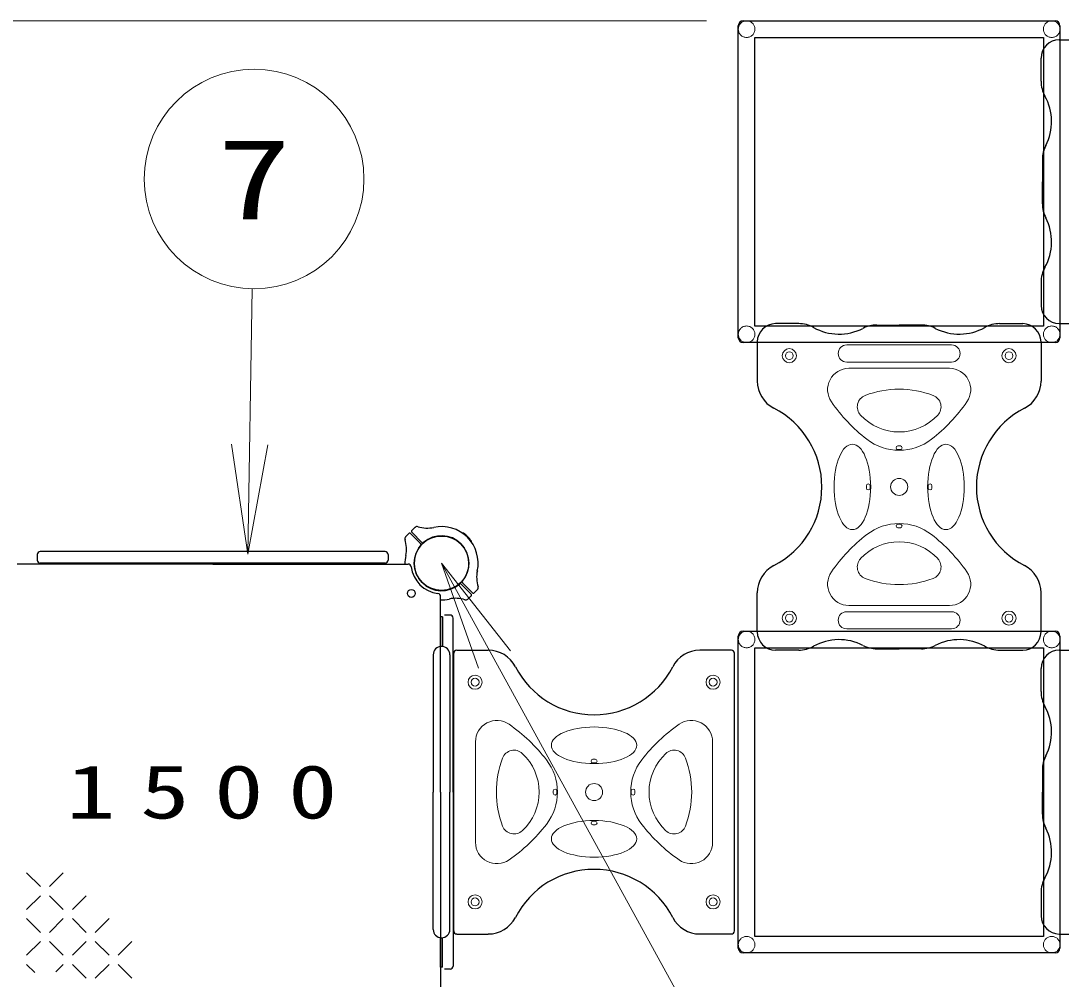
# Model space of a CAD drawing. Units: millimetres on the paper. Extents: x -385 to 0, y -594 to 267.
# Drawn here: x -262.05 to -233.64, y 135.54 to 161.71 of the extents above; entities that cross this region are included whole.
import ezdxf
from ezdxf.enums import TextEntityAlignment as Align

# ---------------------------------------------------------------- set-up
doc = ezdxf.new("R2010")
doc.units = ezdxf.units.MM
doc.linetypes.add('USER1', pattern=[4.5, 2.5, -2])
doc.layers.add('1_60', color=7, linetype='Continuous', lineweight=25)
doc.styles.add('ＭＳ ゴシック', font='')
doc.styles.get('ＭＳ ゴシック').set_extended_font_data('MS Gothic')

# ---------------------------------------------------------------- blocks, each defined once
blk = doc.blocks.new('open_arrow')
at = {"color": 0, "linetype": 'Continuous', "lineweight": -2}
blk.add_lwpolyline([(7.5, 1.25), (0, 0), (7.5, -1.25)], dxfattribs=at)

msp = doc.modelspace()

# ---------------------------------------------------------------- linework, layer by layer
at = {"layer": '1_60', "lineweight": 13}
for p, q in [((-243.321, 161.708), (-366.878, 161.708)), ((-243.321, 161.708), (-366.878, 161.708)), ((-255.849, 147.143), (-255.73, 154.389)), ((-250.561, 146.898), (-240.283, 128.184)), ((-261.518, 138.067), (-261.893, 138.442)), ((-260.893, 138.442), (-261.268, 138.067)), ((-261.518, 137.817), (-261.893, 137.442)), ((-260.893, 137.442), (-261.268, 137.817)), ((-260.268, 137.817), (-260.643, 137.442)), ((-261.518, 136.817), (-261.893, 137.192)), ((-260.893, 137.192), (-261.268, 136.817)), ((-260.268, 136.817), (-260.643, 137.192)), ((-259.643, 137.192), (-260.018, 136.817)), ((-261.518, 136.567), (-261.893, 136.192)), ((-260.893, 136.192), (-261.268, 136.567)), ((-260.268, 136.567), (-260.643, 136.192)), ((-259.643, 136.192), (-260.018, 136.567)), ((-259.018, 136.567), (-259.393, 136.192)), ((-261.67, 135.719), (-261.893, 135.942)), ((-260.893, 135.942), (-261.092, 135.742)), ((-260.268, 135.567), (-260.643, 135.942)), ((-259.643, 135.942), (-260.018, 135.567)), ((-259.018, 135.567), (-259.393, 135.942))]:
    msp.add_line(p, q, dxfattribs=at)
at = {"layer": '1_60', "color": 2}
for p, q in [((-242.321, 161.709), (-233.801, 161.709)), ((-242.454, 153.055), (-242.454, 161.576)), ((-233.668, 161.576), (-233.668, 153.055)), ((-242.001, 161.256), (-234.121, 161.256)), ((-242.001, 153.375), (-242.001, 161.256)), ((-234.121, 161.256), (-234.121, 153.375)), ((-234.121, 153.375), (-242.001, 153.375)), ((-233.801, 152.922), (-242.321, 152.922)), ((-251.372, 147.794), (-251.277, 147.884)), ((-251.457, 147.71), (-251.546, 147.614)), ((-251.131, 147.433), (-251.409, 147.711)), ((-251.096, 147.468), (-251.373, 147.746)), ((-249.991, 146.364), (-249.713, 146.086)), ((-250.026, 146.328), (-249.749, 146.051)), ((-249.665, 146.087), (-249.583, 146.176)), ((-249.749, 146.003), (-249.838, 145.92)), ((-242.321, 145.042), (-233.801, 145.042)), ((-242.454, 136.388), (-242.454, 144.909)), ((-233.668, 144.909), (-233.668, 136.388)), ((-242.001, 144.589), (-234.121, 144.589)), ((-242.001, 136.708), (-242.001, 144.589)), ((-234.121, 144.589), (-234.121, 136.708)), ((-234.121, 136.708), (-242.001, 136.708)), ((-233.801, 136.255), (-242.321, 136.255))]:
    msp.add_line(p, q, dxfattribs=at)
at = {"layer": '1_60', "color": 1}
for p, q in [((-233.686, 161.191), (-232.618, 161.191)), ((-234.186, 160.06), (-234.186, 160.691)), ((-234.149, 157.923), (-234.149, 157.316)), ((-234.149, 156.709), (-234.149, 157.316)), ((-234.186, 154.571), (-234.186, 153.94)), ((-240.805, 153.44), (-241.436, 153.44)), ((-238.668, 153.403), (-238.061, 153.403)), ((-237.454, 153.403), (-238.061, 153.403)), ((-235.317, 153.44), (-234.686, 153.44)), ((-233.686, 153.44), (-232.618, 153.44)), ((-241.936, 152.94), (-241.936, 151.872)), ((-234.186, 152.94), (-234.186, 151.872)), ((-241.936, 145.024), (-241.936, 146.092)), ((-234.186, 145.024), (-234.186, 146.092)), ((-240.805, 144.524), (-241.436, 144.524)), ((-238.668, 144.561), (-238.061, 144.561)), ((-237.454, 144.561), (-238.061, 144.561)), ((-235.317, 144.524), (-234.686, 144.524)), ((-233.686, 144.524), (-232.618, 144.524)), ((-234.186, 143.393), (-234.186, 144.024)), ((-234.149, 141.256), (-234.149, 140.649)), ((-234.149, 140.042), (-234.149, 140.649)), ((-234.186, 137.904), (-234.186, 137.273)), ((-233.686, 136.773), (-232.618, 136.773))]:
    msp.add_line(p, q, dxfattribs=at)
at = {"layer": '1_60', "color": 1, "lineweight": 13}
for p, q in [((-236.628, 152.857), (-239.494, 152.857)), ((-236.628, 152.39), (-239.494, 152.39)), ((-236.628, 145.574), (-239.494, 145.574)), ((-236.628, 145.107), (-239.494, 145.107))]:
    msp.add_line(p, q, dxfattribs=at)
at = {"layer": '1_60', "color": 2, "lineweight": 13}
for p, q in [((-239.433, 152.221), (-236.689, 152.221)), ((-238.028, 150.099), (-238.094, 150.099)), ((-238.094, 149.999), (-238.028, 149.999)), ((-238.955, 148.949), (-238.955, 149.015)), ((-238.855, 149.015), (-238.855, 148.949)), ((-237.266, 149.015), (-237.266, 148.949)), ((-237.166, 148.949), (-237.166, 149.015)), ((-238.028, 147.965), (-238.094, 147.965)), ((-238.094, 147.865), (-238.028, 147.865)), ((-239.433, 145.743), (-236.689, 145.743)), ((-249.633, 142.021), (-249.633, 139.276)), ((-243.156, 142.021), (-243.156, 139.276)), ((-246.428, 141.543), (-246.361, 141.543)), ((-246.361, 141.443), (-246.428, 141.443)), ((-247.511, 140.615), (-247.511, 140.682)), ((-247.411, 140.682), (-247.411, 140.615)), ((-245.378, 140.615), (-245.378, 140.682)), ((-245.278, 140.682), (-245.278, 140.615)), ((-246.428, 139.854), (-246.361, 139.854)), ((-246.361, 139.754), (-246.428, 139.754))]:
    msp.add_line(p, q, dxfattribs=at)
at = {"layer": '1_60'}
for p, q in [((-249.982, 147.714), (-249.98, 147.715)), ((-252.103, 147.215), (-261.52, 147.215)), ((-249.746, 147.478), (-249.744, 147.48)), ((-261.603, 147.132), (-261.603, 146.982)), ((-252.02, 147.132), (-252.02, 146.982)), ((-252.103, 146.898), (-261.52, 146.898)), ((-250.588, 145.432), (-250.588, 144.624)), ((-250.535, 145.432), (-250.588, 145.432)), ((-250.535, 145.432), (-250.535, 144.624)), ((-250.328, 145.482), (-250.478, 145.482)), ((-250.245, 140.649), (-250.245, 145.399)), ((-250.788, 144.399), (-250.788, 140.649)), ((-250.335, 144.399), (-250.335, 140.649)), ((-250.788, 136.898), (-250.788, 140.649)), ((-250.335, 136.898), (-250.335, 140.649)), ((-250.245, 140.649), (-250.245, 135.898)), ((-250.588, 135.865), (-250.588, 136.673)), ((-250.535, 135.865), (-250.535, 136.673)), ((-250.535, 135.865), (-250.588, 135.865)), ((-250.328, 135.815), (-250.478, 135.815))]:
    msp.add_line(p, q, dxfattribs=at)
at = {"layer": '1_60', "color": 4}
for p, q in [((-256.811, 146.873), (-262.151, 146.873)), ((-256.811, 146.873), (-251.471, 146.873)), ((-250.586, 140.648), (-250.586, 145.988)), ((-250.586, 140.648), (-250.586, 135.308))]:
    msp.add_line(p, q, dxfattribs=at)
at = {"layer": '1_60', "color": 5}
for p, q in [((-250.228, 136.857), (-250.228, 144.44)), ((-250.145, 144.524), (-249.285, 144.524)), ((-242.644, 144.524), (-243.504, 144.524)), ((-242.561, 136.857), (-242.561, 144.44)), ((-250.145, 136.773), (-249.285, 136.773)), ((-242.644, 136.773), (-243.504, 136.773))]:
    msp.add_line(p, q, dxfattribs=at)
at = {"layer": '1_60', "color": 2, "linetype": 'USER1', "lineweight": 13}
for centre in [(-242.228, 161.482), (-233.894, 161.482), (-242.228, 153.149), (-233.894, 153.149), (-242.228, 144.815), (-233.894, 144.815), (-242.228, 136.482), (-233.894, 136.482)]:
    msp.add_circle(centre, 0.227, dxfattribs=at)
at = {"layer": '1_60', "lineweight": 13}
for centre, radius in [((-255.681, 157.389), 3), ((-241.061, 152.565), 0.192), ((-241.061, 152.565), 0.108), ((-235.061, 152.565), 0.192), ((-235.061, 152.565), 0.108), ((-241.061, 145.399), 0.192), ((-241.061, 145.399), 0.108), ((-235.061, 145.399), 0.192), ((-235.061, 145.399), 0.108), ((-249.645, 143.649), 0.192), ((-243.144, 143.649), 0.192), ((-249.645, 143.649), 0.108), ((-243.144, 143.649), 0.108), ((-249.645, 137.649), 0.192), ((-243.144, 137.649), 0.192), ((-249.645, 137.649), 0.108), ((-243.144, 137.649), 0.108)]:
    msp.add_circle(centre, radius, dxfattribs=at)
at = {"layer": '1_60', "color": 70, "linetype": 'USER1', "lineweight": 13}
msp.add_circle((-242.228, 153.149), 0.227, dxfattribs=at)
at = {"layer": '1_60', "color": 1, "lineweight": 13}
msp.add_circle((-238.061, 148.982), 0.233, dxfattribs=at)
at = {"layer": '1_60'}
for centre, radius in [((-250.561, 146.899), 0.743), ((-250.561, 146.898), 0.743), ((-251.386, 146.073), 0.108)]:
    msp.add_circle(centre, radius, dxfattribs=at)
at = {"layer": '1_60', "color": 2, "lineweight": 13}
msp.add_circle((-246.394, 140.649), 0.233, dxfattribs=at)
at = {"layer": '1_60', "color": 2}
for centre, radius, start, end in [((-242.321, 161.576), 0.133, 90, 180), ((-233.801, 161.576), 0.133, 0, 90), ((-242.321, 153.055), 0.133, 180, 270), ((-233.801, 153.055), 0.133, 270, 0), ((-251.35, 147.77), 0.0333, 133, 225), ((-251.227, 147.816), 0.0833, 72.4588, 133), ((-250.951, 148.69), 0.833, 252.4588, 282.2728), ((-250.561, 146.898), 1, 45, 102.2728), ((-251.478, 147.564), 0.0833, 137, 197.5412), ((-252.352, 147.288), 0.833, 347.7272, 17.5412), ((-251.432, 147.687), 0.0333, 45, 137), ((-250.561, 146.898), 0.75, 45, 130.7293), ((-250.561, 146.898), 1, 347.7272, 45), ((-250.561, 146.898), 0.75, 139.2707, 225), ((-251.155, 147.41), 0.0333, 319.2707, 45), ((-251.072, 147.492), 0.0333, 225, 310.7293), ((-250.561, 146.898), 0.75, 319.2707, 45), ((-250.561, 146.898), 1, 167.7272, 181.4325), ((-248.769, 146.509), 0.833, 167.7272, 197.5412), ((-250.561, 146.898), 0.75, 225, 310.7293), ((-249.967, 146.387), 0.0333, 139.2707, 225), ((-250.05, 146.305), 0.0333, 45, 130.7293), ((-249.69, 146.11), 0.0333, 225, 317), ((-249.644, 146.232), 0.0833, 317, 17.5412), ((-250.561, 146.898), 1, 268.5675, 282.2728), ((-250.171, 145.107), 0.833, 72.4588, 102.2728), ((-249.895, 145.981), 0.0833, 252.4588, 313), ((-249.772, 146.027), 0.0333, 313, 45), ((-242.321, 144.909), 0.133, 90, 180), ((-233.801, 144.909), 0.133, 0, 90), ((-242.321, 136.388), 0.133, 180, 270), ((-233.801, 136.388), 0.133, 270, 0)]:
    msp.add_arc(centre, radius, start, end, dxfattribs=at)
at = {"layer": '1_60', "color": 1}
for centre, radius, start, end in [((-233.686, 160.691), 0.5, 90, 180), ((-233.353, 160.06), 0.833, 180, 209.1962), ((-235.327, 158.956), 1.429, 332.8071, 29.1962), ((-233.315, 157.923), 0.833, 152.8071, 180), ((-233.315, 156.709), 0.833, 180, 207.1929), ((-235.327, 155.675), 1.429, 330.8038, 27.1929), ((-233.353, 154.571), 0.833, 150.8038, 180), ((-233.686, 153.94), 0.5, 180, 270), ((-241.436, 152.94), 0.5, 90, 180), ((-240.805, 152.607), 0.833, 60.8038, 90), ((-239.702, 154.582), 1.429, 240.8038, 297.1929), ((-238.668, 152.57), 0.833, 90, 117.1929), ((-237.454, 152.57), 0.833, 62.8071, 90), ((-236.42, 154.582), 1.429, 242.8071, 299.1962), ((-235.317, 152.607), 0.833, 90, 119.1962), ((-234.686, 152.94), 0.5, 0, 90), ((-241.103, 151.872), 0.833, 180, 242.7883), ((-235.019, 151.872), 0.833, 297.2117, 0), ((-242.589, 148.982), 2.417, 297.2117, 62.7883), ((-233.533, 148.982), 2.417, 117.2117, 242.7883), ((-241.103, 146.092), 0.833, 117.2117, 180), ((-235.019, 146.092), 0.833, 0, 62.7883), ((-241.436, 145.024), 0.5, 180, 270), ((-234.686, 145.024), 0.5, 270, 0), ((-239.702, 143.382), 1.429, 62.8071, 119.1962), ((-238.668, 145.394), 0.833, 242.8071, 270), ((-237.454, 145.394), 0.833, 270, 297.1929), ((-236.42, 143.382), 1.429, 60.8038, 117.1929), ((-240.805, 145.357), 0.833, 270, 299.1962), ((-235.317, 145.357), 0.833, 240.8038, 270), ((-233.686, 144.024), 0.5, 90, 180), ((-233.353, 143.393), 0.833, 180, 209.1962), ((-235.327, 142.289), 1.429, 332.8071, 29.1962), ((-233.315, 141.256), 0.833, 152.8071, 180), ((-233.315, 140.042), 0.833, 180, 207.1929), ((-235.327, 139.008), 1.429, 330.8038, 27.1929), ((-233.353, 137.904), 0.833, 150.8038, 180), ((-233.686, 137.273), 0.5, 180, 270)]:
    msp.add_arc(centre, radius, start, end, dxfattribs=at)
at = {"layer": '1_60', "color": 70}
msp.add_arc((-242.321, 153.055), 0.133, 180, 270, dxfattribs=at)
at = {"layer": '1_60', "color": 1, "lineweight": 13}
for centre, start, end in [((-239.494, 152.624), 90, 270), ((-236.628, 152.624), 270, 90), ((-239.494, 145.34), 90, 270), ((-236.628, 145.34), 270, 90)]:
    msp.add_arc(centre, 0.233, start, end, dxfattribs=at)
at = {"layer": '1_60', "color": 2, "lineweight": 13}
for centre, radius, start, end in [((-239.433, 151.638), 0.583, 90, 214.8447), ((-236.689, 151.638), 0.583, 325.1553, 90), ((-238.872, 151.169), 0.333, 110.5295, 222.9182), ((-238.061, 149.004), 2.645, 69.4705, 110.5295), ((-237.25, 151.169), 0.333, 317.0818, 69.4705), ((-236.082, 153.971), 4.667, 214.8447, 232.1654), ((-240.04, 153.971), 4.667, 307.8346, 325.1553), ((-238.061, 151.922), 1.44, 222.9182, 317.0818), ((-238.061, 151.422), 1.44, 232.1654, 307.8346), ((-238.094, 150.049), 0.05, 90, 270), ((-238.028, 150.049), 0.05, 270, 90), ((-238.905, 149.015), 0.05, 0, 180), ((-238.905, 148.949), 0.05, 180, 0), ((-237.216, 149.015), 0.05, 0, 180), ((-237.216, 148.949), 0.05, 180, 0), ((-238.061, 146.542), 1.44, 52.1654, 127.8346), ((-238.094, 147.915), 0.05, 90, 270), ((-238.028, 147.915), 0.05, 270, 90), ((-236.082, 143.994), 4.667, 127.8346, 145.1553), ((-240.04, 143.994), 4.667, 34.8447, 52.1654), ((-238.061, 146.042), 1.44, 42.9182, 137.0818), ((-238.872, 146.795), 0.333, 137.0818, 249.4705), ((-237.25, 146.795), 0.333, 290.5295, 42.9182), ((-239.433, 146.327), 0.583, 145.1553, 270), ((-236.689, 146.327), 0.583, 270, 34.8447), ((-238.061, 148.96), 2.645, 249.4705, 290.5295), ((-249.05, 142.021), 0.583, 55.1553, 180), ((-251.383, 138.67), 4.667, 37.8346, 55.1553), ((-241.406, 138.67), 4.667, 124.8447, 142.1654), ((-243.739, 142.021), 0.583, 0, 124.8447), ((-246.416, 140.649), 2.645, 159.4705, 200.5295), ((-248.581, 141.459), 0.333, 47.0818, 159.4705), ((-249.335, 140.649), 1.44, 312.9182, 47.0818), ((-248.835, 140.649), 1.44, 322.1654, 37.8346), ((-246.428, 141.493), 0.05, 90, 270), ((-246.361, 141.493), 0.05, 270, 90), ((-243.954, 140.649), 1.44, 142.1654, 217.8346), ((-243.454, 140.649), 1.44, 132.9182, 227.0818), ((-244.208, 141.459), 0.333, 20.5295, 132.9182), ((-246.373, 140.649), 2.645, 339.4705, 20.5295), ((-247.461, 140.682), 0.05, 0, 180), ((-245.328, 140.682), 0.05, 0, 180), ((-247.461, 140.615), 0.05, 180, 0), ((-245.328, 140.615), 0.05, 180, 0), ((-246.428, 139.804), 0.05, 90, 270), ((-246.361, 139.804), 0.05, 270, 90), ((-248.581, 139.838), 0.333, 200.5295, 312.9182), ((-251.383, 142.628), 4.667, 304.8447, 322.1654), ((-241.406, 142.628), 4.667, 217.8346, 235.1553), ((-244.208, 139.838), 0.333, 227.0818, 339.4705), ((-249.05, 139.276), 0.583, 180, 304.8447), ((-243.739, 139.276), 0.583, 235.1553, 0)]:
    msp.add_arc(centre, radius, start, end, dxfattribs=at)
at = {"layer": '1_60'}
for centre, radius, start, end in [((-249.968, 147.704), 0.0167, 53.6269, 135), ((-250.561, 146.898), 1.017, 45, 53.6269), ((-250.561, 146.898), 1.017, 36.3731, 45), ((-249.756, 147.491), 0.0167, 315, 36.3731), ((-261.52, 147.132), 0.0833, 90, 180), ((-252.103, 147.132), 0.0833, 0, 90), ((-261.52, 146.982), 0.0833, 180, 270), ((-252.103, 146.982), 0.0833, 270, 0), ((-250.561, 146.898), 0.833, 186.7872, 263.2128), ((-250.328, 145.399), 0.0833, 0, 90), ((-250.561, 144.399), 0.227, 0, 180), ((-250.561, 136.898), 0.227, 180, 0), ((-250.328, 135.898), 0.0833, 270, 0)]:
    msp.add_arc(centre, radius, start, end, dxfattribs=at)
at = {"layer": '1_60', "color": 4}
for centre, start, end in [((-251.471, 146.79), 6.7872, 90), ((-250.669, 145.988), 0, 83.2128)]:
    msp.add_arc(centre, 0.0833, start, end, dxfattribs=at)
at = {"layer": '1_60', "color": 5}
for centre, radius, start, end in [((-250.145, 144.44), 0.0833, 90, 180), ((-249.285, 143.69), 0.833, 27.2117, 90), ((-243.504, 143.69), 0.833, 90, 152.7883), ((-242.644, 144.44), 0.0833, 0, 90), ((-246.394, 145.176), 2.417, 207.2117, 332.7883), ((-246.394, 136.121), 2.417, 27.2117, 152.7883), ((-249.285, 137.607), 0.833, 270, 332.7883), ((-243.504, 137.607), 0.833, 207.2117, 270), ((-250.145, 136.857), 0.0833, 180, 270), ((-242.644, 136.857), 0.0833, 270, 0)]:
    msp.add_arc(centre, radius, start, end, dxfattribs=at)
at = {"layer": '1_60', "color": 2, "lineweight": 13}
for centre, major_axis in [((-239.339, 148.982), (0, 1.167)), ((-236.783, 148.982), (0, 1.167)), ((-246.394, 141.926), (-1.167, 0)), ((-246.394, 139.371), (-1.167, 0))]:
    msp.add_ellipse(centre, major_axis=major_axis, ratio=0.428571, dxfattribs=at)

# ---------------------------------------------------------------- block references
at = {"layer": '1_60', "lineweight": 13, "xscale": 0.4, "yscale": 0.4}
for p, rotation in [((-255.849, 147.143), 89.1), ((-250.561, 146.898), 298.8)]:
    msp.add_blockref('open_arrow', p, dxfattribs=dict(at, rotation=rotation))

# ---------------------------------------------------------------- texts
at = {"layer": '1_60', "style": 'ＭＳ ゴシック', "width": 1.35}
msp.add_text('7', height=2.199, dxfattribs=at).set_placement((-255.681, 157.389), align=Align.MIDDLE_CENTER)
at = {"layer": '1_60', "insert": (-260.811, 140.648), "char_height": 1.466, "attachment_point": 4, "style": 'ＭＳ ゴシック'}
msp.add_mtext('\\T1.5;\\W1.35;1500', dxfattribs=at)

doc.saveas('drawing.dxf')
